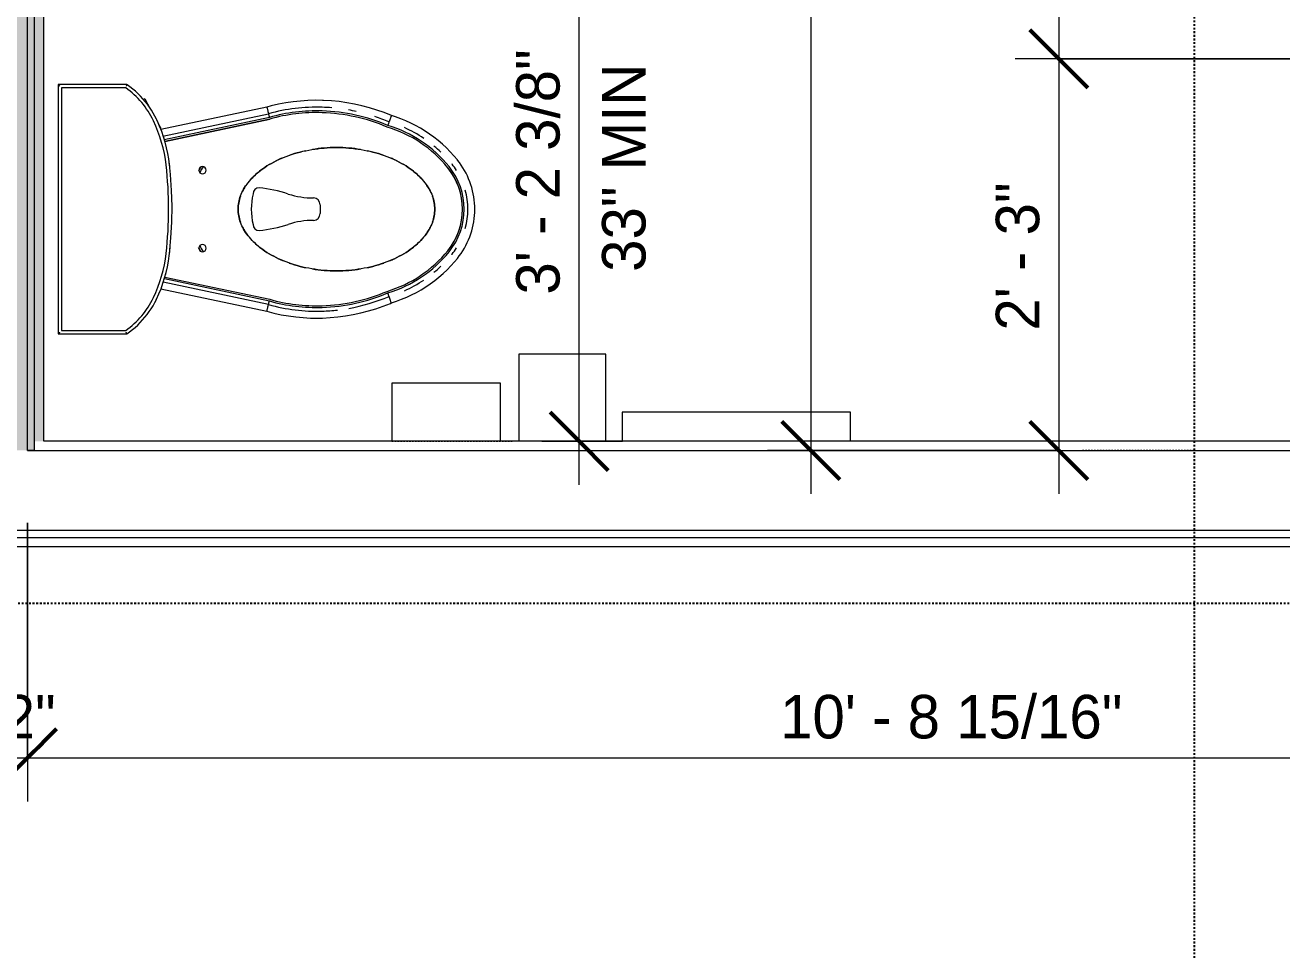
# Model space of a CAD drawing. Header units: inches. Extents: x -4058 to -1781, y 9814 to 12264.
# Drawn here: x -2932.4 to -2845.7, y 11690.3 to 11754.1 of the extents above; entities that cross this region are included whole.
import ezdxf

# ---------------------------------------------------------------- set-up
doc = ezdxf.new("R2010")
doc.units = ezdxf.units.IN
doc.header["$MEASUREMENT"] = 0
for name, pattern in [('Aligning Line 1_8_', [0.25, 0.125, -0.125]), ('Dash 3_32_', [0.1875, 0.09375, -0.09375]), ('Dash_2_', [0.25, 0.125, -0.125])]:
    doc.linetypes.add(name, pattern=pattern)
for name, color, linetype, lineweight in [('0-1', 7, 'Continuous', 5), ('A-ANNO-DIMS', 211, 'Continuous', 9), ('A-ANNO-DIMS-32', 211, 'Continuous', 9), ('A-DETL-1', 90, 'Dash 3_32_', 9), ('A-WALL-1', 7, 'Continuous', 9), ('G-ANNO-SYMB', 111, 'Aligning Line 1_8_', 9), ('I-WALL-2', 10, 'Continuous', 5), ('I-WALL-3', 7, 'Continuous', 9), ('P-SANR-FIXT', 6, 'Continuous', 9), ('Q-SPCQ', 91, 'Continuous', 9)]:
    doc.layers.add(name, color=color, linetype=linetype, lineweight=lineweight)
doc.layers.add('0-4', color=250, linetype='Dash_2_')
doc.styles.add('Century Gothic', font='ufonts.com_century-gothic.ttf', dxfattribs={"height": 3})
doc.dimstyles.new('MARKETING_DIMENSION', dxfattribs={"dimscale": 12, "dimtxt": 3.132505, "dimasz": 0.333333, "dimexe": 0.25, "dimexo": 0.166667, "dimgap": 0.041667, "dimtad": 1, "dimdec": 4, "dimrnd": 0.0625, "dimzin": 3, "dimdsep": 46, "dimlunit": 4, "dimtxsty": 'Century Gothic', "dimblk1": 'OBLIQUE', "dimblk2": 'OBLIQUE', "dimsah": 1, "dimcen": 0.09, "dimdle": 0.25, "dimazin": 0, "dimtfac": 1, "dimtdec": 4, "dimtix": 1, "dimtmove": 0, "dimatfit": 3, "dimfxl": 1, "dimtvp": 1, "dimtfill": 1, "dimfrac": 2, "dimtolj": 1, "dimtzin": 0, "dimarcsym": 2})
doc.dimstyles.new('THE_DIMENSION_STRING_3', dxfattribs={"dimscale": 12, "dimtxt": 3.132505, "dimasz": 0.333333, "dimexe": 0.25, "dimexo": 0.166667, "dimgap": 0.041667, "dimtad": 1, "dimdec": 4, "dimrnd": 0.0625, "dimzin": 3, "dimdsep": 46, "dimlunit": 4, "dimtxsty": 'Century Gothic', "dimblk1": 'OBLIQUE', "dimblk2": 'OBLIQUE', "dimsah": 1, "dimcen": 0.09, "dimdle": 0.25, "dimazin": 0, "dimtfac": 1, "dimtdec": 4, "dimtix": 1, "dimtmove": 0, "dimatfit": 3, "dimfxl": 1, "dimtvp": 1, "dimtfill": 1, "dimfrac": 2, "dimtolj": 1, "dimtzin": 0, "dimarcsym": 2})
doc.dimstyles.new('THE_DIMENSION_STRING_4', dxfattribs={"dimscale": 12, "dimtxt": 3.132505, "dimasz": 0.333333, "dimexe": 0.25, "dimexo": 0.166667, "dimgap": 0.041667, "dimtad": 1, "dimdec": 4, "dimrnd": 0.0625, "dimzin": 3, "dimdsep": 46, "dimlunit": 4, "dimtxsty": 'Century Gothic', "dimblk1": 'OBLIQUE', "dimblk2": 'OBLIQUE', "dimsah": 1, "dimcen": 0.09, "dimdle": 0.25, "dimazin": 0, "dimtfac": 1, "dimtdec": 4, "dimtix": 1, "dimtmove": 0, "dimatfit": 3, "dimfxl": 1, "dimtvp": 1, "dimtfill": 1, "dimfrac": 2, "dimtolj": 1, "dimtzin": 0, "dimarcsym": 2})
doc.dimstyles.new('THE_DIMENSION_STRING_5', dxfattribs={"dimscale": 12, "dimtxt": 3.132505, "dimasz": 0.333333, "dimexe": 0.25, "dimexo": 0.166667, "dimgap": 0.041667, "dimtad": 1, "dimdec": 4, "dimrnd": 0.0625, "dimzin": 3, "dimdsep": 46, "dimlunit": 4, "dimtxsty": 'Century Gothic', "dimblk1": 'OBLIQUE', "dimblk2": 'OBLIQUE', "dimsah": 1, "dimcen": 0.09, "dimdle": 0.25, "dimazin": 0, "dimtfac": 1, "dimtdec": 4, "dimtix": 1, "dimtmove": 0, "dimatfit": 3, "dimfxl": 1, "dimtvp": 1, "dimtfill": 1, "dimfrac": 2, "dimtolj": 1, "dimtzin": 0, "dimarcsym": 2})

# ---------------------------------------------------------------- blocks, each defined once
blk = doc.blocks.new('CTR - 1st Phase - Common Walls_rvt-1-UNIT PLANS - 2ND FLOOR')
at = {"layer": 'I-WALL-2'}
for points in [[(-2937.711, 11724.739), (-2932.211, 11724.739), (-2932.211, 12110.339), (-2937.711, 12110.339), (-2937.711, 11725.364)], [(-2931.711, 11724.739), (-2931.711, 12110.339), (-2932.211, 12110.339), (-2932.211, 11724.739)], [(-2931.711, 11725.364), (-2931.086, 11725.364), (-2931.086, 12110.339), (-2931.711, 12110.339), (-2931.711, 11726.314)]]:
    blk.add_hatch(color=256, dxfattribs=at).paths.add_polyline_path(points, flags=0)
at = {"layer": 'A-WALL-1'}
for p, q in [((-2932.211, 11725.364), (-2932.211, 12110.339)), ((-2931.711, 11725.364), (-2931.711, 12110.339)), ((-2932.211, 11724.739), (-2932.211, 11725.364)), ((-2931.711, 11724.739), (-2932.211, 11724.739)), ((-2932.211, 11724.739), (-2931.711, 11724.739)), ((-2931.711, 11724.739), (-2931.711, 11725.364)), ((-2931.711, 11724.739), (-2803.899, 11724.739)), ((-3067.149, 11719.239), (-2803.899, 11719.239)), ((-3067.149, 11718.739), (-2803.899, 11718.739))]:
    blk.add_line(p, q, dxfattribs=at)
at = {"layer": 'I-WALL-3'}
for p, q in [((-2931.086, 11725.364), (-2931.086, 11815.864)), ((-2803.899, 11725.364), (-2931.086, 11725.364)), ((-3067.149, 11718.114), (-2803.899, 11718.114))]:
    blk.add_line(p, q, dxfattribs=at)
blk = doc.blocks.new('Plbg-Toilet Wall Mount FV-UH - TYPE B-4262634-UNIT PLANS - 2ND FLOOR')
at = {"layer": 'P-SANR-FIXT'}
for p, q in [((8.593, -1), (-8.593, -1)), ((-8.593, -1), (-8.593, -5.725)), ((8.593, -1), (-8.593, -1)), ((-8.593, -1), (-8.593, -5.725)), ((8.358, -1.235), (-8.358, -1.235)), ((-8.358, -1.235), (-8.358, -5.651)), ((-8.358, -1.235), (-8.358, -5.651)), ((8.358, -1.235), (-8.358, -1.235)), ((8.358, -5.651), (8.358, -1.235)), ((8.358, -5.651), (8.358, -1.235)), ((8.593, -5.725), (8.593, -1)), ((8.593, -5.725), (8.593, -1)), ((7.601, -6.982), (7.552, -6.889)), ((7.601, -6.982), (6.971, -7.317)), ((-5.483, -8.072), (-7.037, -15.381)), ((-6.576, -15.495), (-5.033, -8.233)), ((-6.328, -15.556), (-4.789, -8.316)), ((-4.676, -8.354), (-6.213, -15.584)), ((-4.676, -8.354), (-6.213, -15.584)), ((6.213, -15.584), (4.676, -8.354)), ((4.676, -8.354), (6.213, -15.584)), ((6.328, -15.556), (4.788, -8.31)), ((5.03, -8.22), (6.576, -15.495)), ((7.037, -15.381), (5.483, -8.071)), ((5.558, -8.043), (5.569, -8.063)), ((5.845, -7.916), (5.569, -8.063)), ((0, -19.057), (-0.307, -19.057)), ((0.307, -19.057), (0, -19.057))]:
    blk.add_line(p, q, dxfattribs=at)
at = {"layer": 'P-SANR-FIXT', "flags": 128}
for points in [[(-8.593, -5.725), (-8.452, -5.923), (-8.303, -6.115), (-8.147, -6.301), (-7.983, -6.48), (-7.812, -6.653), (-7.634, -6.819), (-7.45, -6.978), (-7.259, -7.129), (-7.063, -7.272), (-6.861, -7.407), (-6.654, -7.535), (-6.442, -7.654), (-6.226, -7.764), (-6.198, -7.777)], [(6.198, -7.777), (6.415, -7.668), (6.628, -7.55), (6.836, -7.424), (7.038, -7.289), (7.235, -7.147), (7.426, -6.997), (7.611, -6.839), (7.79, -6.674), (7.962, -6.502), (8.127, -6.323), (8.284, -6.138), (8.434, -5.947), (8.576, -5.75), (8.593, -5.725)], [(-6.198, -7.777), (-5.842, -7.939), (-5.479, -8.086), (-5.11, -8.219), (-4.737, -8.337), (-4.359, -8.44), (-3.977, -8.528), (-3.593, -8.6), (-3.205, -8.657), (-3.074, -8.673)], [(3.074, -8.673), (3.462, -8.621), (3.848, -8.554), (4.231, -8.471), (4.61, -8.373), (4.985, -8.26), (5.355, -8.133), (5.72, -7.99), (6.079, -7.833), (6.198, -7.777)], [(-3.074, -8.673), (-1.984, -8.774), (-0.89, -8.831), (0.205, -8.845), (1.299, -8.815), (2.392, -8.741), (3.074, -8.673)], [(-7.037, -15.381), (-7.164, -15.874), (-7.271, -16.371), (-7.359, -16.872), (-7.426, -17.377), (-7.473, -17.883), (-7.5, -18.391), (-7.506, -18.9), (-7.5, -19.218)], [(7.5, -19.218), (7.506, -18.709), (7.492, -18.2), (7.458, -17.693), (7.403, -17.187), (7.328, -16.684), (7.233, -16.184), (7.119, -15.688), (7.037, -15.381)], [(-7.5, -19.218), (-7.472, -19.752), (-7.423, -20.284), (-7.352, -20.814), (-7.26, -21.341), (-7.148, -21.864), (-7.014, -22.381), (-6.86, -22.893), (-6.685, -23.399), (-6.491, -23.897), (-6.461, -23.968)], [(6.461, -23.968), (6.659, -23.471), (6.836, -22.966), (6.993, -22.455), (7.13, -21.938), (7.245, -21.416), (7.34, -20.89), (7.414, -20.36), (7.466, -19.828), (7.497, -19.294), (7.5, -19.218)], [(-6.461, -23.968), (-6.344, -24.324), (-6.213, -24.676), (-6.068, -25.023), (-5.909, -25.363), (-5.737, -25.697), (-5.551, -26.023), (-5.353, -26.342), (-5.142, -26.652), (-4.918, -26.954), (-4.683, -27.247), (-4.436, -27.53), (-4.179, -27.803), (-3.91, -28.066), (-3.631, -28.317), (-3.394, -28.516)], [(3.394, -28.516), (3.681, -28.274), (3.958, -28.02), (4.225, -27.756), (4.481, -27.481), (4.725, -27.196), (4.959, -26.902), (5.18, -26.598), (5.389, -26.286), (5.585, -25.966), (5.768, -25.638), (5.938, -25.303), (6.095, -24.962), (6.237, -24.615), (6.366, -24.262), (6.461, -23.968)], [(-3.394, -28.516), (-3.224, -28.648), (-3.048, -28.774), (-2.868, -28.892), (-2.683, -29.003), (-2.494, -29.107), (-2.301, -29.203), (-2.104, -29.291), (-1.904, -29.371), (-1.701, -29.443), (-1.495, -29.507), (-1.287, -29.563), (-1.076, -29.61), (-0.864, -29.649), (-0.651, -29.679), (-0.436, -29.701), (-0.221, -29.714), (-0.005, -29.718), (0.21, -29.714), (0.426, -29.701), (0.64, -29.68), (0.854, -29.65), (1.066, -29.612), (1.276, -29.565), (1.485, -29.51), (1.691, -29.446), (1.894, -29.375), (2.095, -29.295), (2.292, -29.207), (2.485, -29.112), (2.674, -29.008), (2.859, -28.898), (3.04, -28.78), (3.215, -28.655), (3.386, -28.523), (3.394, -28.516)]]:
    blk.add_lwpolyline(points, dxfattribs=at)
at = {"layer": 'P-SANR-FIXT'}
for centre, radius, start, end in [((-3.577, -2.294), 6.077, 214.3684, 214.85483), ((-3.577, -2.294), 5.842, 215.07602, 244.44692), ((-3.577, -2.294), 5.842, 215.07602, 244.44692), ((3.577, -2.294), 5.842, 295.55308, 324.92398), ((3.577, -2.294), 5.842, 295.55308, 324.92398), ((3.577, -2.294), 6.077, 325.143, 325.6316), ((-3.577, -2.294), 6.077, 243.73309, 244.44692), ((-1.975, 1.057), 9.791, 244.44692, 245.72855), ((-1.975, 1.057), 9.556, 244.44692, 263.55308), ((-1.975, 1.057), 9.556, 244.44692, 263.55308), ((1.975, 1.057), 9.556, 276.44692, 295.55308), ((1.975, 1.057), 9.556, 276.44692, 295.55308), ((1.975, 1.057), 9.791, 294.27969, 295.55308), ((3.577, -2.294), 6.077, 295.55308, 296.26691), ((-1.975, 1.057), 9.791, 254, 256.48891), ((-1.975, 1.057), 9.791, 262.27145, 263.55308), ((0, 18.533), 27.144, 263.55308, 276.44692), ((0, 18.533), 27.144, 263.55308, 276.44692), ((1.975, 1.057), 9.791, 276.44692, 277.72855), ((1.975, 1.057), 9.791, 286, 288.48891), ((0, 18.533), 27.379, 263.55308, 264.63067), ((0, 18.533), 27.379, 275.63022, 276.44692), ((-2.685, -10.95), 0.25, 90, 180), ((-2.685, -10.95), 0.25, 180, 270), ((-2.685, -10.95), 0.25, 0, 90), ((-2.685, -10.95), 0.25, 270, 0), ((2.685, -10.95), 0.25, 90, 180), ((2.685, -10.95), 0.25, 180, 270), ((2.685, -10.95), 0.25, 0, 90), ((2.685, -10.95), 0.25, 270, 360), ((-1.051, -14.85), 0.422, 90, 180), ((0, -19.079), 4.768, 77.26144, 102.73856), ((1.051, -14.85), 0.422, 0, 90), ((5.213, -18.806), 12.245, 164.3129, 181.85622), ((5.213, -18.806), 11.989, 164.27371, 181.85622), ((5.213, -18.806), 11.871, 164.25519, 181.85622), ((5.213, -18.806), 11.871, 164.25519, 181.85622), ((8.312, -13.822), 9.84, 186, 198), ((-8.312, -13.822), 9.84, 342, 354), ((-5.213, -18.806), 11.871, 358.14378, 15.74481), ((-5.213, -18.806), 11.871, 358.14378, 15.74481), ((-5.213, -18.806), 11.989, 358.14378, 15.72629), ((-5.213, -18.806), 12.245, 358.14378, 15.6871), ((-6.366, -18.591), 5.593, 0, 18), ((6.366, -18.591), 5.593, 162, 180), ((-0.307, -18.591), 0.466, 180, 270), ((0.307, -18.591), 0.466, 270, 360), ((5.862, -18.785), 12.895, 181.85622, 186.53555), ((5.862, -18.785), 12.639, 181.85622, 202.97954), ((5.862, -18.785), 12.521, 181.85622, 203.00894), ((5.862, -18.785), 12.521, 181.85622, 203.00894), ((-5.862, -18.785), 12.521, 336.99106, 358.14378), ((-5.862, -18.785), 12.521, 336.99106, 358.14378), ((-5.862, -18.785), 12.639, 337.02046, 358.14378), ((-5.862, -18.785), 12.895, 355.23386, 358.14378), ((5.862, -18.785), 12.895, 190.01373, 202.91792), ((-5.862, -18.785), 12.895, 347.61293, 350.10977), ((-5.862, -18.785), 12.895, 337.08208, 341.76142), ((2.517, -21.221), 8.659, 196.76557, 230.98298), ((2.517, -21.221), 8.54, 196.72255, 230.98298), ((2.517, -21.221), 8.54, 196.72255, 230.98298), ((-2.517, -21.221), 8.54, 309.01702, 343.27745), ((-2.517, -21.221), 8.54, 309.01702, 343.27745), ((-2.517, -21.221), 8.659, 309.01702, 343.23443), ((2.517, -21.221), 8.915, 204.10785, 213.91904), ((-2.517, -21.221), 8.915, 326.08096, 335.89215), ((2.517, -21.221), 8.915, 219.60702, 223.64062), ((-2.517, -21.221), 8.915, 316.35938, 320.39298), ((2.517, -21.221), 8.915, 230.8528, 230.98298), ((0, -24.327), 4.917, 230.98298, 237.11894), ((0, -24.327), 4.661, 230.98298, 309.01702), ((0.015, -24.308), 4.567, 230.98298, 269.80683), ((0, -24.327), 4.543, 230.98298, 309.01702), ((-0.015, -24.308), 4.567, 270.19317, 309.01702), ((0, -24.327), 4.917, 302.88106, 309.01702), ((-2.517, -21.221), 8.915, 309.01702, 309.1472), ((0, -24.327), 4.917, 254.39319, 285.60681)]:
    blk.add_arc(centre, radius, start, end, dxfattribs=at)
for points, knots in [([(-8.593, -1), (-8.593, -1), (-8.591, -1.002), (-8.584, -1.009), (-8.577, -1.016), (-8.57, -1.023), (-8.563, -1.03), (-8.556, -1.037), (-8.546, -1.047), (-8.535, -1.058), (-8.526, -1.068), (-8.516, -1.077), (-8.499, -1.095), (-8.483, -1.111), (-8.472, -1.121)], [0, 0, 0, 0, 0.166667, 0.25, 0.333333, 0.416667, 0.458333, 0.5, 0.583333, 0.666667, 0.708333, 0.75, 0.833333, 1, 1, 1, 1]), ([(8.472, -1.121), (8.483, -1.11), (8.499, -1.095), (8.519, -1.075), (8.53, -1.063), (8.539, -1.054), (8.548, -1.045), (8.556, -1.037), (8.563, -1.03), (8.57, -1.023), (8.577, -1.016), (8.584, -1.009), (8.591, -1.002), (8.593, -1), (8.593, -1)], [-1, -1, -1, -1, -0.833333, -0.75, -0.666667, -0.625, -0.583333, -0.5, -0.458333, -0.416667, -0.333333, -0.25, -0.166667, 0, 0, 0, 0]), ([(-8.593, -5.725), (-8.593, -5.725), (-8.587, -5.723), (-8.567, -5.717), (-8.549, -5.711), (-8.533, -5.706), (-8.521, -5.702), (-8.502, -5.696), (-8.485, -5.691), (-8.472, -5.687)], [0, 0, 0, 0, 0.285714, 0.428571, 0.571429, 0.678571, 0.732143, 0.785714, 1, 1, 1, 1]), ([(8.593, -5.725), (8.593, -5.725), (8.59, -5.724), (8.573, -5.719), (8.547, -5.71), (8.524, -5.703), (8.499, -5.695), (8.481, -5.69), (8.472, -5.687)], [-1, -1, -1, -1, -0.857143, -0.571429, -0.428571, -0.285714, -0.142857, 0, 0, 0, 0]), ([(-2.068, -14.288), (-2.282, -14.482), (-2.775, -15.02), (-3.257, -15.821), (-3.507, -16.391), (-3.551, -16.496)], [-2.5925993, -2.5925993, -2.5925993, -2.5925993, -2.4166097, -2.1749488, -2.1212008, -2.1212008, -2.1212008, -2.1212008]), ([(3.551, -16.496), (3.507, -16.391), (3.257, -15.821), (2.775, -15.02), (2.282, -14.482), (2.068, -14.288)], [-4.1619845, -4.1619845, -4.1619845, -4.1619845, -4.1082365, -3.8665756, -3.690586, -3.690586, -3.690586, -3.690586]), ([(-6.576, -15.495), (-6.569, -15.496), (-6.545, -15.502), (-6.491, -15.516), (-6.442, -15.528), (-6.386, -15.542), (-6.347, -15.551), (-6.328, -15.556)], [0, 0, 0, 0, 0.333333, 0.5, 0.666667, 0.833333, 1, 1, 1, 1]), ([(6.576, -15.495), (6.569, -15.496), (6.545, -15.502), (6.491, -15.516), (6.442, -15.528), (6.386, -15.542), (6.347, -15.551), (6.328, -15.556)], [-1, -1, -1, -1, -0.666667, -0.5, -0.333333, -0.166667, 0, 0, 0, 0]), ([(-3.712, -16.919), (-3.798, -17.162), (-3.911, -17.534), (-4.001, -17.921), (-4.028, -18.048)], [-2.0511799, -2.0511799, -2.0511799, -2.0511799, -1.9332878, -1.8767298, -1.8767298, -1.8767298, -1.8767298]), ([(4.028, -18.048), (4.001, -17.921), (3.911, -17.534), (3.798, -17.162), (3.712, -16.919)], [-4.4064555, -4.4064555, -4.4064555, -4.4064555, -4.3498975, -4.2320054, -4.2320054, -4.2320054, -4.2320054]), ([(-4.118, -18.526), (-4.16, -18.789), (-4.262, -19.619), (-4.262, -20.744), (-4.16, -21.574), (-4.118, -21.837)], [-1.8063853, -1.8063853, -1.8063853, -1.8063853, -1.6916268, -1.4499658, -1.3352074, -1.3352074, -1.3352074, -1.3352074]), ([(4.118, -21.837), (4.16, -21.574), (4.262, -20.744), (4.262, -19.619), (4.16, -18.789), (4.118, -18.526)], [-4.9479779, -4.9479779, -4.9479779, -4.9479779, -4.8332195, -4.5915585, -4.4768, -4.4768, -4.4768, -4.4768]), ([(-4.028, -22.315), (-4.001, -22.442), (-3.911, -22.829), (-3.798, -23.201), (-3.712, -23.443)], [-1.2648629, -1.2648629, -1.2648629, -1.2648629, -1.2083049, -1.0904127, -1.0904127, -1.0904127, -1.0904127]), ([(3.712, -23.443), (3.798, -23.201), (3.911, -22.829), (4.001, -22.442), (4.028, -22.315)], [-5.1927726, -5.1927726, -5.1927726, -5.1927726, -5.0748804, -5.0183224, -5.0183224, -5.0183224, -5.0183224]), ([(-6.015, -23.806), (-6.008, -23.804), (-5.977, -23.792), (-5.902, -23.765), (-5.831, -23.739), (-5.793, -23.726), (-5.774, -23.719)], [-1, -1, -1, -1, -0.666667, -0.333333, -0.166667, 0, 0, 0, 0]), ([(-3.551, -23.866), (-3.507, -23.972), (-3.257, -24.541), (-2.775, -25.342), (-2.282, -25.88), (-2.068, -26.075)], [-1.0203919, -1.0203919, -1.0203919, -1.0203919, -0.9666439, -0.7249829, -0.5489933, -0.5489933, -0.5489933, -0.5489933]), ([(2.068, -26.075), (2.282, -25.88), (2.775, -25.342), (3.257, -24.541), (3.507, -23.972), (3.551, -23.866)], [-5.734192, -5.734192, -5.734192, -5.734192, -5.5582024, -5.3165414, -5.2627935, -5.2627935, -5.2627935, -5.2627935]), ([(6.015, -23.806), (6.008, -23.804), (5.977, -23.792), (5.902, -23.765), (5.831, -23.739), (5.793, -23.726), (5.774, -23.719)], [-1, -1, -1, -1, -0.666667, -0.333333, -0.166667, 0, 0, 0, 0])]:
    blk.add_open_spline(points, degree=3, knots=knots, dxfattribs=at)
for points in [[(-2.511, -10.753), (-2.651, -10.825), (-2.789, -10.903), (-2.925, -10.986)], [(-2.913, -10.833), (-2.821, -10.778), (-2.727, -10.725), (-2.631, -10.675)], [(2.925, -10.986), (2.789, -10.903), (2.651, -10.825), (2.51, -10.753)], [(2.913, -10.832), (2.82, -10.778), (2.726, -10.725), (2.631, -10.675)], [(0, -26.958), (-0.304, -26.958), (-0.912, -26.851), (-1.834, -26.341), (-2.708, -25.454), (-3.449, -24.222), (-3.983, -22.72), (-4.262, -21.047), (-4.262, -19.316), (-3.983, -17.643), (-3.449, -16.141), (-2.708, -14.909), (-1.834, -14.022), (-0.912, -13.511), (-0.304, -13.404), (0, -13.404)], [(-1.149, -13.667), (-1.369, -13.77), (-1.59, -13.903), (-1.806, -14.069)], [(0, -13.404), (-0.295, -13.404), (-0.59, -13.455), (-0.887, -13.56)], [(0.887, -13.56), (0.59, -13.455), (0.295, -13.404), (0, -13.404)], [(0, -13.404), (0.304, -13.404), (0.912, -13.511), (1.834, -14.022), (2.708, -14.909), (3.449, -16.141), (3.983, -17.643), (4.262, -19.316), (4.262, -21.047), (3.983, -22.72), (3.449, -24.222), (2.708, -25.454), (1.834, -26.341), (0.912, -26.851), (0.304, -26.958), (0, -26.958)], [(1.806, -14.069), (1.59, -13.903), (1.369, -13.77), (1.149, -13.667)], [(-7.037, -15.381), (-7.038, -15.381), (-7.037, -15.381), (-7.034, -15.382)], [(-7.034, -15.382), (-6.99, -15.393), (-6.87, -15.422), (-6.685, -15.468), (-6.576, -15.495)], [(7.034, -15.382), (6.99, -15.393), (6.87, -15.422), (6.685, -15.468), (6.576, -15.495)], [(7.037, -15.381), (7.038, -15.381), (7.037, -15.381), (7.034, -15.382)], [(-6.461, -23.967), (-6.462, -23.968), (-6.461, -23.967), (-6.458, -23.966)], [(-6.458, -23.966), (-6.416, -23.951), (-6.299, -23.909), (-6.12, -23.844), (-6.015, -23.806)], [(6.458, -23.966), (6.416, -23.951), (6.299, -23.909), (6.12, -23.844), (6.015, -23.806)], [(6.461, -23.967), (6.462, -23.968), (6.461, -23.967), (6.458, -23.966)], [(-1.806, -26.294), (-1.59, -26.46), (-1.369, -26.593), (-1.149, -26.696)], [(-0.887, -26.803), (-0.59, -26.908), (-0.295, -26.958), (0, -26.958)], [(0, -26.958), (0.295, -26.958), (0.59, -26.908), (0.887, -26.803)], [(1.149, -26.696), (1.369, -26.593), (1.59, -26.46), (1.806, -26.294)]]:
    blk.add_open_spline(points, degree=3, dxfattribs=at)
blk = doc.blocks.new('Seqm-Toilet Paper Disp-UH-3D - Seqm-Toilet Paper Disp-UH-3D-2269744-UNIT PLANS - 2ND FLOOR')
at = {"layer": 'Q-SPCQ'}
for p, q in [((3, 6), (-3, 6)), ((-3, 6), (-3, 0)), ((3, 0), (3, 6))]:
    blk.add_line(p, q, dxfattribs=at)
blk = doc.blocks.new('Seqm-Sanitary Napkin Disp-UH-3D - Seqm-Sanitary Napkin Disp-UH-3D-2269745-UNIT PLANS - 2ND FLOOR')
at = {"layer": 'Q-SPCQ'}
for p, q in [((3.75, 4), (-3.75, 4)), ((-3.75, 4), (-3.75, 0)), ((3.75, 0), (3.75, 4))]:
    blk.add_line(p, q, dxfattribs=at)
blk = doc.blocks.new('Seqm-Seat Cover Disp-UH-3D - Seqm-Seat Cover Disp-UH-3D-2269746-UNIT PLANS - 2ND FLOOR')
at = {"layer": 'Q-SPCQ'}
for p, q in [((7.875, 2), (-7.875, 2)), ((-7.875, 2), (-7.875, 0)), ((7.875, 0), (7.875, 2))]:
    blk.add_line(p, q, dxfattribs=at)
blk = doc.blocks.new('DIMBLOCK876-UNIT PLANS - 2ND FLOOR')
at = {"layer": 'A-ANNO-DIMS-32'}
for p, q in [((-2937.711, 11719.739), (-2937.711, 11700.54)), ((-2937.711, 11703.54), (-2937.711, 11719.739)), ((-2932.211, 11719.739), (-2932.211, 11700.54)), ((-2932.211, 11703.54), (-2932.211, 11719.739)), ((-2937.711, 11703.54), (-2932.211, 11703.54))]:
    blk.add_line(p, q, dxfattribs=at)
at = {"layer": 'A-ANNO-DIMS-32', "lineweight": 50}
for p, q in [((-2937.711, 11703.54), (-2935.711, 11705.54)), ((-2932.211, 11703.54), (-2930.211, 11705.54)), ((-2937.711, 11703.54), (-2939.711, 11701.54)), ((-2932.211, 11703.54), (-2934.211, 11701.54))]:
    blk.add_line(p, q, dxfattribs=at)
at = {"layer": 'A-ANNO-DIMS-32', "color": 0, "insert": (-2940.605, 11707.885), "char_height": 3, "width": 13.54435, "attachment_point": 1, "line_spacing_factor": 0.984502, "style": 'Century Gothic', "bg_fill": 3, "box_fill_scale": 1.25, "bg_fill_color": 256, "bg_fill_true_color": 13158600, "bg_fill_transparency": 0}
blk.add_mtext('5 1/2"', dxfattribs=at)
blk = doc.blocks.new('_Oblique')
at = {"color": 0, "linetype": 'ByBlock', "lineweight": -2}
blk.add_line((-0.5, -0.5), (0.5, 0.5), dxfattribs=at)
blk = doc.blocks.new('DIMBLOCK877-UNIT PLANS - 2ND FLOOR')
at = {"layer": 'A-ANNO-DIMS-32'}
for p, q in [((-2932.211, 11719.739), (-2932.211, 11700.54)), ((-2932.211, 11703.54), (-2932.211, 11719.739)), ((-2803.274, 11719.739), (-2803.274, 11700.54)), ((-2803.274, 11703.54), (-2803.274, 11719.739)), ((-2932.211, 11703.54), (-2803.274, 11703.54))]:
    blk.add_line(p, q, dxfattribs=at)
at = {"layer": 'A-ANNO-DIMS-32', "lineweight": 50}
for p, q in [((-2932.211, 11703.54), (-2930.211, 11705.54)), ((-2803.274, 11703.54), (-2801.274, 11705.54)), ((-2932.211, 11703.54), (-2934.211, 11701.54)), ((-2803.274, 11703.54), (-2805.274, 11701.54))]:
    blk.add_line(p, q, dxfattribs=at)
at = {"layer": 'A-ANNO-DIMS-32', "color": 0, "insert": (-2880.322, 11707.885), "char_height": 3, "width": 30.19138, "attachment_point": 1, "line_spacing_factor": 0.984502, "style": 'Century Gothic', "bg_fill": 3, "box_fill_scale": 1.25, "bg_fill_color": 256, "bg_fill_true_color": 13158600, "bg_fill_transparency": 0}
blk.add_mtext('10\' - 8 15/16"', dxfattribs=at)
blk = doc.blocks.new('DIMBLOCK1179-UNIT PLANS - 2ND FLOOR')
at = {"layer": 'A-ANNO-DIMS-32'}
for p, q in [((-2894.176, 11722.364), (-2894.176, 11766.739)), ((-2905.082, 11763.739), (-2891.176, 11763.739)), ((-2894.176, 11763.739), (-2905.082, 11763.739)), ((-2896.739, 11725.364), (-2891.176, 11725.364)), ((-2894.176, 11725.364), (-2896.739, 11725.364))]:
    blk.add_line(p, q, dxfattribs=at)
at = {"layer": 'A-ANNO-DIMS-32', "lineweight": 50}
for p, q in [((-2894.176, 11763.739), (-2896.176, 11765.739)), ((-2894.176, 11763.739), (-2892.176, 11761.739)), ((-2894.176, 11725.364), (-2896.176, 11727.364)), ((-2894.176, 11725.364), (-2892.176, 11723.364))]:
    blk.add_line(p, q, dxfattribs=at)
at = {"layer": 'A-ANNO-DIMS-32', "color": 0, "char_height": 3, "attachment_point": 1, "rotation": 90, "line_spacing_factor": 0.984502, "style": 'Century Gothic', "bg_fill": 3, "box_fill_scale": 1.25, "bg_fill_color": 256, "bg_fill_true_color": 13158600, "bg_fill_transparency": 0}
for s, insert, width in [('3\' - 2 3/8"', (-2898.521, 11735.478), 21.77837), ('33" MIN', (-2892.599, 11737.044), 18.01936)]:
    blk.add_mtext(s, dxfattribs=dict(at, insert=insert, width=width))
blk = doc.blocks.new('DIMBLOCK1182-UNIT PLANS - 2ND FLOOR')
at = {"layer": 'A-ANNO-DIMS-32', "lineweight": 50}
for p, q in [((-2861.108, 11790.614), (-2863.108, 11792.614)), ((-2861.108, 11790.614), (-2859.108, 11788.614)), ((-2861.108, 11751.739), (-2863.108, 11753.739)), ((-2861.108, 11751.739), (-2859.108, 11749.739))]:
    blk.add_line(p, q, dxfattribs=at)
at = {"layer": 'A-ANNO-DIMS-32'}
for p, q in [((-2847.399, 11790.614), (-2864.108, 11790.614)), ((-2861.108, 11790.614), (-2861.108, 11751.739)), ((-2861.108, 11790.614), (-2847.399, 11790.614)), ((-2844.524, 11751.739), (-2864.108, 11751.739)), ((-2861.108, 11751.739), (-2844.524, 11751.739))]:
    blk.add_line(p, q, dxfattribs=at)
at = {"layer": 'A-ANNO-DIMS-32', "color": 0, "insert": (-2865.454, 11762.103), "char_height": 3, "width": 21.77837, "attachment_point": 1, "rotation": 90, "line_spacing_factor": 0.984502, "style": 'Century Gothic', "bg_fill": 3, "box_fill_scale": 1.25, "bg_fill_color": 256, "bg_fill_true_color": 13158600, "bg_fill_transparency": 0}
blk.add_mtext('3\' - 2 7/8"', dxfattribs=at)
blk = doc.blocks.new('DIMBLOCK1183-UNIT PLANS - 2ND FLOOR')
at = {"layer": 'A-ANNO-DIMS-32', "lineweight": 50}
for p, q in [((-2861.108, 11751.739), (-2863.108, 11753.739)), ((-2861.108, 11751.739), (-2859.108, 11749.739)), ((-2861.108, 11724.739), (-2863.108, 11726.739)), ((-2861.108, 11724.739), (-2859.108, 11722.739))]:
    blk.add_line(p, q, dxfattribs=at)
at = {"layer": 'A-ANNO-DIMS-32'}
for p, q in [((-2844.524, 11751.739), (-2864.108, 11751.739)), ((-2861.108, 11751.739), (-2861.108, 11721.739)), ((-2861.108, 11751.739), (-2844.524, 11751.739)), ((-2861.524, 11724.739), (-2858.108, 11724.739)), ((-2861.108, 11724.739), (-2861.524, 11724.739))]:
    blk.add_line(p, q, dxfattribs=at)
at = {"layer": 'A-ANNO-DIMS-32', "color": 0, "insert": (-2865.454, 11732.994), "char_height": 3, "width": 12.58969, "attachment_point": 1, "rotation": 90, "line_spacing_factor": 0.984502, "style": 'Century Gothic', "bg_fill": 3, "box_fill_scale": 1.25, "bg_fill_color": 256, "bg_fill_true_color": 13158600, "bg_fill_transparency": 0}
blk.add_mtext('2\' - 3"', dxfattribs=at)
blk = doc.blocks.new('DIMBLOCK1512-UNIT PLANS - 2ND FLOOR')
at = {"layer": 'A-ANNO-DIMS-32', "lineweight": 50}
for p, q in [((-2878.195, 11856.739), (-2880.195, 11858.739)), ((-2878.195, 11856.739), (-2876.195, 11854.739)), ((-2878.195, 11724.739), (-2880.195, 11726.739)), ((-2878.195, 11724.739), (-2876.195, 11722.739))]:
    blk.add_line(p, q, dxfattribs=at)
at = {"layer": 'A-ANNO-DIMS-32'}
for p, q in [((-2877.366, 11856.739), (-2881.195, 11856.739)), ((-2878.195, 11856.739), (-2878.195, 11721.739)), ((-2878.195, 11856.739), (-2877.366, 11856.739)), ((-2861.524, 11724.739), (-2881.195, 11724.739)), ((-2878.195, 11724.739), (-2861.524, 11724.739))]:
    blk.add_line(p, q, dxfattribs=at)
at = {"layer": 'A-ANNO-DIMS-32', "color": 0, "insert": (-2882.54, 11784.325), "char_height": 3, "width": 15.39402, "attachment_point": 1, "rotation": 90, "line_spacing_factor": 0.984502, "style": 'Century Gothic', "bg_fill": 3, "box_fill_scale": 1.25, "bg_fill_color": 256, "bg_fill_true_color": 13158600, "bg_fill_transparency": 0}
blk.add_mtext('11\' - 0"', dxfattribs=at)

msp = doc.modelspace()

# ---------------------------------------------------------------- linework, layer by layer
at = {"layer": '0-4'}
msp.add_line((-2626.72374, 11714.1894), (-2942.77374, 11714.1894), dxfattribs=at)
at = {"layer": 'A-DETL-1'}
for p, q in [((-2907.08624, 11725.3644), (-2898.73918, 11725.3644)), ((-2851.77374, 11724.7394), (-2859.52374, 11724.7394))]:
    msp.add_line(p, q, dxfattribs=at)
at = {"layer": 'G-ANNO-SYMB'}
msp.add_line((-2851.7738, 12122.87704), (-2851.7738, 11241.72163), dxfattribs=at)

# ---------------------------------------------------------------- block references
at = {"layer": '0-1'}
msp.add_blockref('CTR - 1st Phase - Common Walls_rvt-1-UNIT PLANS - 2ND FLOOR', (0, 0), dxfattribs=at)
at = {"layer": 'P-SANR-FIXT', "rotation": 89.99999999999855}
msp.add_blockref('Plbg-Toilet Wall Mount FV-UH - TYPE B-4262634-UNIT PLANS - 2ND FLOOR', (-2931.08624, 11741.3644), dxfattribs=at)
at = {"layer": 'Q-SPCQ'}
for name, p in [('Seqm-Toilet Paper Disp-UH-3D - Seqm-Toilet Paper Disp-UH-3D-2269744-UNIT PLANS - 2ND FLOOR', (-2895.33624, 11725.3644)), ('Seqm-Sanitary Napkin Disp-UH-3D - Seqm-Sanitary Napkin Disp-UH-3D-2269745-UNIT PLANS - 2ND FLOOR', (-2903.33624, 11725.3644)), ('Seqm-Seat Cover Disp-UH-3D - Seqm-Seat Cover Disp-UH-3D-2269746-UNIT PLANS - 2ND FLOOR', (-2883.33624, 11725.3644))]:
    msp.add_blockref(name, p, dxfattribs=at)

# ---------------------------------------------------------------- next in the draw order: dimensions: what is measured, and where the dimension line sits
at = {"layer": 'A-ANNO-DIMS'}
dim = msp.add_linear_dim(base=(-2861.10829, 11751.7394), p1=(-2845.39874, 11790.6144), p2=(-2842.52374, 11751.7394), angle=90, dimstyle='THE_DIMENSION_STRING_5', override={"dimpost": '<>', "dimfxl": 38.981165}, dxfattribs=at)
dim.commit()
dim.dimension.update_dxf_attribs({"geometry": 'DIMBLOCK1182-UNIT PLANS - 2ND FLOOR', "text_midpoint": (-2863.34996, 11771.1769)})
dim = msp.add_linear_dim(base=(-2894.17618, 11763.7394), p1=(-2898.73918, 11725.3644), p2=(-2907.08165, 11763.7394), angle=90, text='<>\\X33" MIN', dimstyle='THE_DIMENSION_STRING_4', override={"dimpost": '<>', "dimfxl": 39.27133}, dxfattribs=at)
dim.commit()
dim.dimension.update_dxf_attribs({"geometry": 'DIMBLOCK1179-UNIT PLANS - 2ND FLOOR', "text_midpoint": (-2894.17618, 11744.5519)})
dim = msp.add_linear_dim(base=(-2932.21124, 11703.53988), p1=(-2937.71124, 11721.7394), p2=(-2932.21124, 11721.7394), dimstyle='THE_DIMENSION_STRING_3', override={"dimpost": '<>', "dimfxl": 5.5}, dxfattribs=at)
dim.commit()
dim.dimension.update_dxf_attribs({"geometry": 'DIMBLOCK876-UNIT PLANS - 2ND FLOOR', "text_midpoint": (-2934.96124, 11705.78156)})

# ---------------------------------------------------------------- next in the draw order: dimensions: what is measured, and where the dimension line sits
dim = msp.add_linear_dim(base=(-2803.27374, 11703.53988), p1=(-2932.21124, 11721.7394), p2=(-2803.27374, 11721.7394), dimstyle='THE_DIMENSION_STRING_3', override={"dimpost": '<>', "dimfxl": 128.9375}, dxfattribs=at)
dim.commit()
dim.dimension.update_dxf_attribs({"geometry": 'DIMBLOCK877-UNIT PLANS - 2ND FLOOR', "text_midpoint": (-2867.74249, 11705.78156)})

# ---------------------------------------------------------------- next in the draw order: dimensions: what is measured, and where the dimension line sits
dim = msp.add_linear_dim(base=(-2861.10829, 11724.7394), p1=(-2842.52374, 11751.7394), p2=(-2859.52374, 11724.7394), angle=90, dimstyle='THE_DIMENSION_STRING_5', override={"dimpost": '<>', "dimfxl": 31.906112}, dxfattribs=at)
dim.commit()
dim.dimension.update_dxf_attribs({"geometry": 'DIMBLOCK1183-UNIT PLANS - 2ND FLOOR', "text_midpoint": (-2863.18375, 11738.2394)})

# ---------------------------------------------------------------- next in the draw order: linework, layer by layer
at = {"layer": '0-4'}
msp.add_line((-2851.7738, 12122.87704), (-2851.7738, 11241.72163), dxfattribs=at)

# ---------------------------------------------------------------- next in the draw order: dimensions: what is measured, and where the dimension line sits
at = {"layer": 'A-ANNO-DIMS'}
dim = msp.add_linear_dim(base=(-2878.1948, 11724.7394), p1=(-2875.36637, 11856.7394), p2=(-2859.52374, 11724.7394), angle=90, dimstyle='MARKETING_DIMENSION', override={"dimpost": '<>', "dimfxl": 132.947317}, dxfattribs=at)
dim.commit()
dim.dimension.update_dxf_attribs({"geometry": 'DIMBLOCK1512-UNIT PLANS - 2ND FLOOR', "text_midpoint": (-2880.27026, 11790.7394)})

doc.saveas('drawing.dxf')
